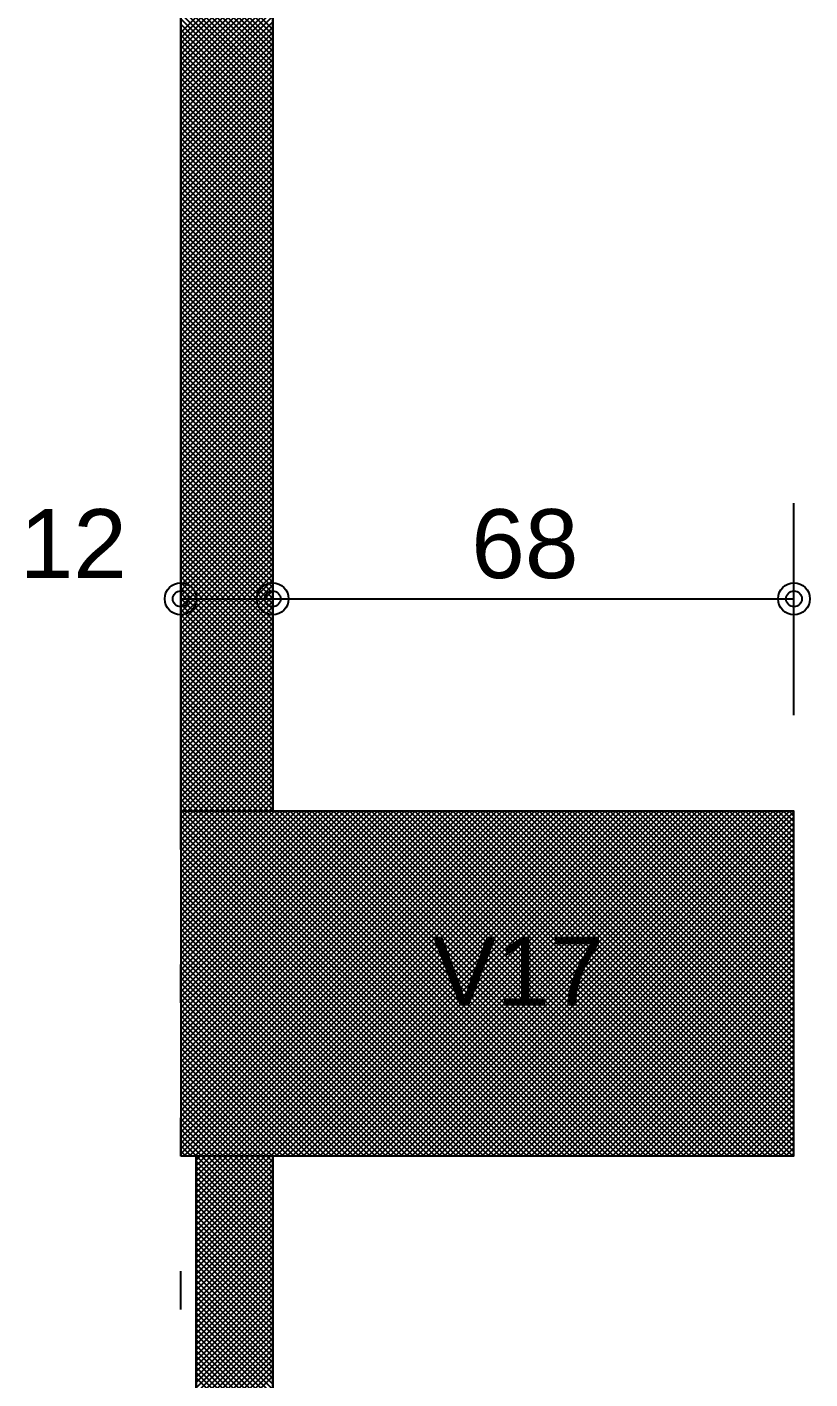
# Model space of a CAD drawing. Extents: x 0 to 119, y 0 to 84.
# Drawn here: x 13.589 to 15.632, y 34.079 to 37.607 of the extents above; entities that cross this region are included whole.
import ezdxf

# ---------------------------------------------------------------- set-up
doc = ezdxf.new("R2010")
doc.units = 0
doc.header["$MEASUREMENT"] = 0
doc.linetypes.add('ESTILO_TQS_0002', pattern=[0.4, 0.1, -0.3])
for name, color, linetype in [('29', 9, 'CONTINUOUS'), ('3', 7, 'CONTINUOUS'), ('32', 250, 'CONTINUOUS'), ('6', 178, 'CONTINUOUS')]:
    doc.layers.add(name, color=color, linetype=linetype)
doc.styles.add('TQS_ARIAL', font='arial.ttf')

msp = doc.modelspace()

# ---------------------------------------------------------------- linework, layer by layer
at = {"layer": '29', "color": 9, "linetype": 'Continuous'}
for p, q in [((13.990148, 37.840779), (14.230148, 37.600779)), ((13.990148, 37.593372), (14.230148, 37.833372)), ((13.990148, 37.826637), (14.230148, 37.586637)), ((13.990148, 37.57923), (14.230148, 37.81923)), ((13.990148, 37.812495), (14.230148, 37.572495)), ((13.990148, 37.565088), (14.230148, 37.805088)), ((13.990148, 37.798353), (14.230148, 37.558353)), ((13.990148, 37.550946), (14.230148, 37.790946)), ((13.990148, 37.784211), (14.230148, 37.544211)), ((13.990148, 37.536804), (14.230148, 37.776804)), ((13.990148, 37.770069), (14.230148, 37.530069)), ((13.990148, 37.522662), (14.230148, 37.762662)), ((13.990148, 37.755926), (14.230148, 37.515926)), ((13.990148, 37.508519), (14.230148, 37.748519)), ((13.990148, 37.741784), (14.230148, 37.501784)), ((13.990148, 37.494377), (14.230148, 37.734377)), ((13.990148, 37.727642), (14.230148, 37.487642)), ((13.990148, 37.480235), (14.230148, 37.720235)), ((13.990148, 37.7135), (14.230148, 37.4735)), ((13.990148, 37.466093), (14.230148, 37.706093)), ((13.990148, 37.699358), (14.230148, 37.459358)), ((13.990148, 37.451951), (14.230148, 37.691951)), ((13.990148, 37.685216), (14.230148, 37.445216)), ((13.990148, 37.437809), (14.230148, 37.677809)), ((13.990148, 37.671074), (14.230148, 37.431074)), ((13.990148, 37.423667), (14.230148, 37.663667)), ((13.990148, 37.656931), (14.230148, 37.416931)), ((13.990148, 37.409524), (14.230148, 37.649524)), ((13.990148, 37.642789), (14.230148, 37.402789)), ((13.990148, 37.395382), (14.230148, 37.635382)), ((13.990148, 37.628647), (14.230148, 37.388647)), ((13.990148, 37.38124), (14.230148, 37.62124)), ((13.990148, 37.614505), (14.230148, 37.374505)), ((13.990148, 37.367098), (14.230148, 37.607098)), ((13.990148, 37.600363), (14.230148, 37.360363)), ((13.990148, 37.352956), (14.230148, 37.592956)), ((13.990148, 37.586221), (14.230148, 37.346221)), ((13.990148, 37.338814), (14.230148, 37.578814)), ((13.990148, 37.572079), (14.230148, 37.332079)), ((13.990148, 37.324672), (14.230148, 37.564672)), ((13.990148, 37.557937), (14.230148, 37.317937)), ((13.990148, 37.310529), (14.230148, 37.550529)), ((13.990148, 37.543794), (14.230148, 37.303794)), ((13.990148, 37.296387), (14.230148, 37.536387)), ((13.990148, 37.529652), (14.230148, 37.289652)), ((13.990148, 37.282245), (14.230148, 37.522245)), ((13.990148, 37.51551), (14.230148, 37.27551)), ((13.990148, 37.268103), (14.230148, 37.508103)), ((13.990148, 37.501368), (14.230148, 37.261368)), ((13.990148, 37.253961), (14.230148, 37.493961)), ((13.990148, 37.487226), (14.230148, 37.247226)), ((13.990148, 37.239819), (14.230148, 37.479819)), ((13.990148, 37.473084), (14.230148, 37.233084)), ((13.990148, 37.225677), (14.230148, 37.465677)), ((13.990148, 37.458942), (14.230148, 37.218942)), ((13.990148, 37.211535), (14.230148, 37.451535)), ((13.990148, 37.444799), (14.230148, 37.204799)), ((13.990148, 37.197392), (14.230148, 37.437392)), ((13.990148, 37.430657), (14.230148, 37.190657)), ((13.990148, 37.18325), (14.230148, 37.42325)), ((13.990148, 37.416515), (14.230148, 37.176515)), ((13.990148, 37.169108), (14.230148, 37.409108)), ((13.990148, 37.402373), (14.230148, 37.162373)), ((13.990148, 37.154966), (14.230148, 37.394966)), ((13.990148, 37.388231), (14.230148, 37.148231)), ((13.990148, 37.140824), (14.230148, 37.380824)), ((13.990148, 37.374089), (14.230148, 37.134089)), ((13.990148, 37.126682), (14.230148, 37.366682)), ((13.990148, 37.359947), (14.230148, 37.119947)), ((13.990148, 37.11254), (14.230148, 37.35254)), ((13.990148, 37.345804), (14.230148, 37.105804)), ((13.990148, 37.098397), (14.230148, 37.338397)), ((13.990148, 37.331662), (14.230148, 37.091662)), ((13.990148, 37.084255), (14.230148, 37.324255)), ((13.990148, 37.31752), (14.230148, 37.07752)), ((13.990148, 37.070113), (14.230148, 37.310113)), ((13.990148, 37.303378), (14.230148, 37.063378)), ((13.990148, 37.055971), (14.230148, 37.295971)), ((13.990148, 37.289236), (14.230148, 37.049236)), ((13.990148, 37.041829), (14.230148, 37.281829)), ((13.990148, 37.275094), (14.230148, 37.035094)), ((13.990148, 37.027687), (14.230148, 37.267687)), ((13.990148, 37.260952), (14.230148, 37.020952)), ((13.990148, 37.013545), (14.230148, 37.253545)), ((13.990148, 37.24681), (14.230148, 37.00681)), ((13.990148, 36.999402), (14.230148, 37.239402)), ((13.990148, 37.232667), (14.230148, 36.992667)), ((13.990148, 36.98526), (14.230148, 37.22526)), ((13.990148, 37.218525), (14.230148, 36.978525)), ((13.990148, 36.971118), (14.230148, 37.211118)), ((13.990148, 37.204383), (14.230148, 36.964383)), ((13.990148, 36.956976), (14.230148, 37.196976)), ((13.990148, 37.190241), (14.230148, 36.950241)), ((13.990148, 36.942834), (14.230148, 37.182834)), ((13.990148, 37.176099), (14.230148, 36.936099)), ((13.990148, 36.928692), (14.230148, 37.168692)), ((13.990148, 37.161957), (14.230148, 36.921957)), ((13.990148, 36.91455), (14.230148, 37.15455)), ((13.990148, 37.147815), (14.230148, 36.907815)), ((13.990148, 36.900408), (14.230148, 37.140408)), ((13.990148, 37.133672), (14.230148, 36.893672)), ((13.990148, 36.886265), (14.230148, 37.126265)), ((13.990148, 37.11953), (14.230148, 36.87953)), ((13.990148, 36.872123), (14.230148, 37.112123)), ((13.990148, 37.105388), (14.230148, 36.865388)), ((13.990148, 36.857981), (14.230148, 37.097981)), ((13.990148, 37.091246), (14.230148, 36.851246)), ((13.990148, 36.843839), (14.230148, 37.083839)), ((13.990148, 37.077104), (14.230148, 36.837104)), ((13.990148, 36.829697), (14.230148, 37.069697)), ((13.990148, 37.062962), (14.230148, 36.822962)), ((13.990148, 36.815555), (14.230148, 37.055555)), ((13.990148, 37.04882), (14.230148, 36.80882)), ((13.990148, 36.801413), (14.230148, 37.041413)), ((13.990148, 37.034677), (14.230148, 36.794677)), ((13.990148, 36.78727), (14.230148, 37.02727)), ((13.990148, 37.020535), (14.230148, 36.780535)), ((13.990148, 36.773128), (14.230148, 37.013128)), ((13.990148, 37.006393), (14.230148, 36.766393)), ((13.990148, 36.758986), (14.230148, 36.998986)), ((13.990148, 36.992251), (14.230148, 36.752251)), ((13.990148, 36.744844), (14.230148, 36.984844)), ((13.990148, 36.978109), (14.230148, 36.738109)), ((13.990148, 36.730702), (14.230148, 36.970702)), ((13.990148, 36.963967), (14.230148, 36.723967)), ((13.990148, 36.71656), (14.230148, 36.95656)), ((13.990148, 36.949825), (14.230148, 36.709825)), ((13.990148, 36.702418), (14.230148, 36.942418)), ((13.990148, 36.935683), (14.230148, 36.695683)), ((13.990148, 36.688276), (14.230148, 36.928276)), ((13.990148, 36.92154), (14.230148, 36.68154)), ((13.990148, 36.674133), (14.230148, 36.914133)), ((13.990148, 36.907398), (14.230148, 36.667398)), ((13.990148, 36.659991), (14.230148, 36.899991)), ((13.990148, 36.893256), (14.230148, 36.653256)), ((13.990148, 36.645849), (14.230148, 36.885849)), ((13.990148, 36.879114), (14.230148, 36.639114)), ((13.990148, 36.631707), (14.230148, 36.871707)), ((13.990148, 36.864972), (14.230148, 36.624972)), ((13.990148, 36.617565), (14.230148, 36.857565)), ((13.990148, 36.85083), (14.230148, 36.61083)), ((13.990148, 36.603423), (14.230148, 36.843423)), ((13.990148, 36.836688), (14.230148, 36.596688)), ((13.990148, 36.589281), (14.230148, 36.829281)), ((13.990148, 36.822545), (14.230148, 36.582545)), ((13.990148, 36.575138), (14.230148, 36.815138)), ((13.990148, 36.808403), (14.230148, 36.568403)), ((13.990148, 36.560996), (14.230148, 36.800996)), ((13.990148, 36.794261), (14.230148, 36.554261)), ((13.990148, 36.546854), (14.230148, 36.786854)), ((13.990148, 36.780119), (14.230148, 36.540119)), ((13.990148, 36.532712), (14.230148, 36.772712)), ((13.990148, 36.765977), (14.230148, 36.525977)), ((13.990148, 36.51857), (14.230148, 36.75857)), ((13.990148, 36.751835), (14.230148, 36.511835)), ((13.990148, 36.504428), (14.230148, 36.744428)), ((13.990148, 36.737693), (14.230148, 36.497693)), ((13.990148, 36.490286), (14.230148, 36.730286)), ((13.990148, 36.723551), (14.230148, 36.483551)), ((13.990148, 36.476143), (14.230148, 36.716143)), ((13.990148, 36.709408), (14.230148, 36.469408)), ((13.990148, 36.462001), (14.230148, 36.702001)), ((13.990148, 36.695266), (14.230148, 36.455266)), ((13.990148, 36.447859), (14.230148, 36.687859)), ((13.990148, 36.681124), (14.230148, 36.441124)), ((13.990148, 36.433717), (14.230148, 36.673717)), ((13.990148, 36.666982), (14.230148, 36.426982)), ((13.990148, 36.419575), (14.230148, 36.659575)), ((13.990148, 36.65284), (14.230148, 36.41284)), ((13.990148, 36.405433), (14.230148, 36.645433)), ((13.990148, 36.638698), (14.230148, 36.398698)), ((13.990148, 36.391291), (14.230148, 36.631291)), ((13.990148, 36.624556), (14.230148, 36.384556)), ((13.990148, 36.377149), (14.230148, 36.617149)), ((13.990148, 36.610413), (14.230148, 36.370413)), ((13.990148, 36.363006), (14.230148, 36.603006)), ((13.990148, 36.596271), (14.230148, 36.356271)), ((13.990148, 36.348864), (14.230148, 36.588864)), ((13.990148, 36.582129), (14.230148, 36.342129)), ((13.990148, 36.334722), (14.230148, 36.574722)), ((13.990148, 36.567987), (14.230148, 36.327987)), ((13.990148, 36.32058), (14.230148, 36.56058)), ((13.990148, 36.553845), (14.230148, 36.313845)), ((13.990148, 36.306438), (14.230148, 36.546438)), ((13.990148, 36.539703), (14.230148, 36.299703)), ((13.990148, 36.292296), (14.230148, 36.532296)), ((13.990148, 36.525561), (14.230148, 36.285561)), ((13.990148, 36.278154), (14.230148, 36.518154)), ((13.990148, 36.511418), (14.230148, 36.271418)), ((13.990148, 36.264011), (14.230148, 36.504011)), ((13.990148, 36.497276), (14.230148, 36.257276)), ((13.990148, 36.249869), (14.230148, 36.489869)), ((13.990148, 36.483134), (14.230148, 36.243134)), ((13.990148, 36.235727), (14.230148, 36.475727)), ((13.990148, 36.468992), (14.230148, 36.228992)), ((13.990148, 36.221585), (14.230148, 36.461585)), ((13.990148, 36.45485), (14.230148, 36.21485)), ((13.990148, 36.207443), (14.230148, 36.447443)), ((13.990148, 36.440708), (14.230148, 36.200708)), ((13.990148, 36.193301), (14.230148, 36.433301)), ((13.990148, 36.426566), (14.230148, 36.186566)), ((13.990148, 36.179159), (14.230148, 36.419159)), ((13.990148, 36.412424), (14.230148, 36.172424)), ((13.990148, 36.165016), (14.230148, 36.405016)), ((13.990148, 36.398281), (14.230148, 36.158281)), ((13.990148, 36.150874), (14.230148, 36.390874)), ((13.990148, 36.384139), (14.230148, 36.144139)), ((13.990148, 36.136732), (14.230148, 36.376732)), ((13.990148, 36.369997), (14.230148, 36.129997)), ((13.990148, 36.12259), (14.230148, 36.36259)), ((13.990148, 36.355855), (14.230148, 36.115855)), ((13.990148, 36.108448), (14.230148, 36.348448)), ((13.990148, 36.341713), (14.230148, 36.101713)), ((13.990148, 36.094306), (14.230148, 36.334306)), ((13.990148, 36.327571), (14.230148, 36.087571)), ((13.990148, 36.080164), (14.230148, 36.320164)), ((13.990148, 36.313429), (14.230148, 36.073429)), ((13.990148, 36.066022), (14.230148, 36.306022)), ((13.990148, 36.299286), (14.230148, 36.059286)), ((13.990148, 36.051879), (14.230148, 36.291879)), ((13.990148, 36.285144), (14.230148, 36.045144)), ((13.990148, 36.037737), (14.230148, 36.277737)), ((13.990148, 36.271002), (14.230148, 36.031002)), ((13.990148, 36.023595), (14.230148, 36.263595)), ((13.990148, 36.25686), (14.230148, 36.01686)), ((13.990148, 36.009453), (14.230148, 36.249453)), ((13.990148, 36.242718), (14.230148, 36.002718)), ((13.990148, 35.995311), (14.230148, 36.235311)), ((13.990148, 36.228576), (14.230148, 35.988576)), ((13.990148, 35.981169), (14.230148, 36.221169)), ((13.990148, 36.214434), (14.230148, 35.974434)), ((13.990148, 35.967027), (14.230148, 36.207027)), ((13.990148, 36.200291), (14.230148, 35.960291)), ((13.990148, 35.952884), (14.230148, 36.192884)), ((13.990148, 36.186149), (14.230148, 35.946149)), ((13.990148, 35.938742), (14.230148, 36.178742)), ((13.990148, 36.172007), (14.230148, 35.932007)), ((13.990148, 35.9246), (14.230148, 36.1646)), ((13.990148, 36.157865), (14.230148, 35.917865)), ((13.990148, 35.910458), (14.230148, 36.150458)), ((13.990148, 36.143723), (14.230148, 35.903723)), ((13.990148, 35.896316), (14.230148, 36.136316)), ((13.990148, 36.129581), (14.230148, 35.889581)), ((13.990148, 35.882174), (14.230148, 36.122174)), ((13.990148, 36.115439), (14.230148, 35.875439)), ((13.990148, 35.868032), (14.230148, 36.108032)), ((13.990148, 36.101297), (14.230148, 35.861297)), ((13.990148, 35.85389), (14.230148, 36.09389)), ((13.990148, 36.087154), (14.230148, 35.847154)), ((13.990148, 35.839747), (14.230148, 36.079747)), ((13.990148, 36.073012), (14.230148, 35.833012)), ((13.990148, 35.825605), (14.230148, 36.065605)), ((13.990148, 36.05887), (14.230148, 35.81887)), ((13.990148, 35.811463), (14.230148, 36.051463)), ((13.990148, 36.044728), (14.230148, 35.804728)), ((13.990148, 35.797321), (14.230148, 36.037321)), ((13.990148, 36.030586), (14.230148, 35.790586)), ((13.990148, 35.783179), (14.230148, 36.023179)), ((13.990148, 36.016444), (14.230148, 35.776444)), ((13.990148, 35.769037), (14.230148, 36.009037)), ((13.990148, 36.002302), (14.230148, 35.762302)), ((13.990148, 35.754895), (14.230148, 35.994895)), ((13.990148, 35.988159), (14.230148, 35.748159)), ((13.990148, 35.740752), (14.230148, 35.980752)), ((13.990148, 35.974017), (14.230148, 35.734017)), ((13.990148, 35.72661), (14.230148, 35.96661)), ((13.990148, 35.959875), (14.230148, 35.719875)), ((13.990148, 35.712468), (14.230148, 35.952468)), ((13.990148, 35.945733), (14.230148, 35.705733)), ((13.990148, 35.698326), (14.230148, 35.938326)), ((13.990148, 35.931591), (14.230148, 35.691591)), ((13.990148, 35.684184), (14.230148, 35.924184)), ((13.990148, 35.917449), (14.230148, 35.677449)), ((13.990148, 35.670042), (14.230148, 35.910042)), ((13.990148, 35.903307), (14.230148, 35.663307)), ((13.990148, 35.6559), (14.230148, 35.8959)), ((13.990148, 35.889165), (14.230148, 35.649165)), ((13.990148, 35.641757), (14.230148, 35.881757)), ((13.990148, 35.875022), (14.230148, 35.635022)), ((13.990148, 35.627615), (14.230148, 35.867615)), ((13.990148, 35.86088), (14.230148, 35.62088)), ((13.990148, 35.613473), (14.230148, 35.853473)), ((13.990148, 35.846738), (14.230148, 35.606738)), ((13.990148, 35.599331), (14.230148, 35.839331)), ((13.990148, 35.832596), (14.230148, 35.592596)), ((13.990148, 35.585189), (14.230148, 35.825189)), ((13.990148, 35.818454), (14.230148, 35.578454)), ((13.990148, 35.571047), (14.230148, 35.811047)), ((13.990148, 35.804312), (14.230148, 35.564312)), ((13.990148, 35.79017), (14.219477, 35.56084)), ((13.994083, 35.56084), (14.230148, 35.796905)), ((14.008225, 35.56084), (14.230148, 35.782763)), ((13.990148, 35.776027), (14.205335, 35.56084)), ((13.990148, 35.761885), (14.191193, 35.56084)), ((13.990148, 35.747743), (14.177051, 35.56084)), ((14.022367, 35.56084), (14.230148, 35.76862)), ((14.03651, 35.56084), (14.230148, 35.754478)), ((13.990148, 35.733601), (14.162909, 35.56084)), ((13.990148, 35.719459), (14.148767, 35.56084)), ((14.050652, 35.56084), (14.230148, 35.740336)), ((14.064794, 35.56084), (14.230148, 35.726194)), ((14.078936, 35.56084), (14.230148, 35.712052)), ((13.990148, 35.705317), (14.134625, 35.56084)), ((13.990148, 35.691175), (14.120482, 35.56084)), ((13.990148, 35.677032), (14.10634, 35.56084)), ((14.093078, 35.56084), (14.230148, 35.69791)), ((14.10722, 35.56084), (14.230148, 35.683768)), ((13.990148, 35.66289), (14.092198, 35.56084)), ((13.990148, 35.648748), (14.078056, 35.56084)), ((14.121362, 35.56084), (14.230148, 35.669625)), ((14.135505, 35.56084), (14.230148, 35.655483)), ((14.149647, 35.56084), (14.230148, 35.641341)), ((13.990148, 35.634606), (14.063914, 35.56084)), ((13.990148, 35.620464), (14.049772, 35.56084)), ((13.990148, 35.606322), (14.03563, 35.56084)), ((14.163789, 35.56084), (14.230148, 35.627199)), ((14.177931, 35.56084), (14.230148, 35.613057)), ((13.990148, 35.59218), (14.021487, 35.56084)), ((13.990148, 35.578038), (14.007345, 35.56084)), ((14.192073, 35.56084), (14.230148, 35.598915)), ((14.206215, 35.56084), (14.230148, 35.584773)), ((14.220357, 35.56084), (14.230148, 35.57063)), ((13.990148, 35.563895), (13.993203, 35.56084)), ((13.990148, 34.66595), (14.885038, 35.56084)), ((13.990148, 34.680092), (14.870896, 35.56084)), ((13.990148, 34.694234), (14.856753, 35.56084)), ((13.990148, 34.708377), (14.842611, 35.56084)), ((13.990148, 34.722519), (14.828469, 35.56084)), ((13.990148, 34.736661), (14.814327, 35.56084)), ((13.990148, 34.750803), (14.800185, 35.56084)), ((13.990148, 34.764945), (14.786043, 35.56084)), ((13.990148, 34.779087), (14.771901, 35.56084)), ((13.990148, 34.793229), (14.757758, 35.56084)), ((13.990148, 34.807371), (14.743616, 35.56084)), ((13.990148, 34.821514), (14.729474, 35.56084)), ((13.990148, 34.835656), (14.715332, 35.56084)), ((13.990148, 34.849798), (14.70119, 35.56084)), ((13.990148, 34.86394), (14.687048, 35.56084)), ((13.990148, 34.878082), (14.672906, 35.56084)), ((13.990148, 34.892224), (14.658764, 35.56084)), ((13.990148, 34.906366), (14.644621, 35.56084)), ((13.990148, 34.920509), (14.630479, 35.56084)), ((13.990148, 34.934651), (14.616337, 35.56084)), ((13.990148, 34.948793), (14.602195, 35.56084)), ((13.990148, 34.962935), (14.588053, 35.56084)), ((13.990148, 34.977077), (14.573911, 35.56084)), ((13.990148, 34.991219), (14.559769, 35.56084)), ((13.990148, 35.005361), (14.545626, 35.56084)), ((13.990148, 35.019504), (14.531484, 35.56084)), ((13.990148, 35.033646), (14.517342, 35.56084)), ((13.990148, 35.047788), (14.5032, 35.56084)), ((13.990148, 35.06193), (14.489058, 35.56084)), ((13.990148, 35.076072), (14.474916, 35.56084)), ((13.990148, 35.090214), (14.460774, 35.56084)), ((13.990148, 35.104356), (14.446632, 35.56084)), ((13.990148, 35.118498), (14.432489, 35.56084)), ((13.990148, 35.132641), (14.418347, 35.56084)), ((13.990148, 35.146783), (14.404205, 35.56084)), ((13.990148, 35.160925), (14.390063, 35.56084)), ((13.990148, 35.175067), (14.375921, 35.56084)), ((13.990148, 35.189209), (14.361779, 35.56084)), ((13.990148, 35.203351), (14.347637, 35.56084)), ((13.990148, 35.217493), (14.333494, 35.56084)), ((13.990148, 35.231636), (14.319352, 35.56084)), ((13.990148, 35.245778), (14.30521, 35.56084)), ((13.990148, 35.25992), (14.291068, 35.56084)), ((13.990148, 35.274062), (14.276926, 35.56084)), ((13.990148, 35.288204), (14.262784, 35.56084)), ((13.990148, 35.302346), (14.248642, 35.56084)), ((13.990148, 35.316488), (14.234499, 35.56084)), ((13.990148, 35.33063), (14.220357, 35.56084)), ((13.990148, 35.344773), (14.206215, 35.56084)), ((13.990148, 35.358915), (14.192073, 35.56084)), ((13.990148, 35.373057), (14.177931, 35.56084)), ((13.990148, 35.387199), (14.163789, 35.56084)), ((13.990148, 35.401341), (14.149647, 35.56084)), ((13.990148, 35.415483), (14.135505, 35.56084)), ((13.990148, 35.429625), (14.121362, 35.56084)), ((13.990148, 35.443768), (14.10722, 35.56084)), ((13.990148, 35.45791), (14.093078, 35.56084)), ((13.990148, 35.472052), (14.078936, 35.56084)), ((13.990148, 35.486194), (14.064794, 35.56084)), ((13.990148, 35.500336), (14.050652, 35.56084)), ((13.990148, 35.514478), (14.03651, 35.56084)), ((13.990148, 35.52862), (14.022367, 35.56084)), ((13.990148, 35.542763), (14.008225, 35.56084)), ((13.990148, 35.556905), (13.994083, 35.56084)), ((13.990148, 35.549753), (14.879061, 34.66084)), ((13.990148, 35.535611), (14.864919, 34.66084)), ((13.993203, 35.56084), (14.893203, 34.66084)), ((13.99918, 34.66084), (14.89918, 35.56084)), ((14.007345, 35.56084), (14.907345, 34.66084)), ((14.013322, 34.66084), (14.913322, 35.56084)), ((14.021487, 35.56084), (14.921487, 34.66084)), ((14.027464, 34.66084), (14.927464, 35.56084)), ((14.03563, 35.56084), (14.93563, 34.66084)), ((14.041606, 34.66084), (14.941606, 35.56084)), ((14.049772, 35.56084), (14.949772, 34.66084)), ((14.055748, 34.66084), (14.955748, 35.56084)), ((14.063914, 35.56084), (14.963914, 34.66084)), ((14.069891, 34.66084), (14.969891, 35.56084)), ((14.078056, 35.56084), (14.978056, 34.66084)), ((14.084033, 34.66084), (14.984033, 35.56084)), ((14.092198, 35.56084), (14.992198, 34.66084)), ((14.098175, 34.66084), (14.998175, 35.56084)), ((14.10634, 35.56084), (15.00634, 34.66084)), ((14.112317, 34.66084), (15.012317, 35.56084)), ((14.120482, 35.56084), (15.020482, 34.66084)), ((14.126459, 34.66084), (15.026459, 35.56084)), ((14.134625, 35.56084), (15.034625, 34.66084)), ((14.140601, 34.66084), (15.040601, 35.56084)), ((14.148767, 35.56084), (15.048767, 34.66084)), ((14.154743, 34.66084), (15.054743, 35.56084)), ((14.162909, 35.56084), (15.062909, 34.66084)), ((14.168885, 34.66084), (15.068885, 35.56084)), ((14.177051, 35.56084), (15.077051, 34.66084)), ((14.183028, 34.66084), (15.083028, 35.56084)), ((14.191193, 35.56084), (15.091193, 34.66084)), ((14.19717, 34.66084), (15.09717, 35.56084)), ((14.205335, 35.56084), (15.105335, 34.66084)), ((14.211312, 34.66084), (15.111312, 35.56084)), ((14.219477, 35.56084), (15.119477, 34.66084)), ((14.225454, 34.66084), (15.125454, 35.56084)), ((14.23362, 35.56084), (15.13362, 34.66084)), ((14.239596, 34.66084), (15.139596, 35.56084)), ((14.247762, 35.56084), (15.147762, 34.66084)), ((14.253738, 34.66084), (15.153738, 35.56084)), ((14.261904, 35.56084), (15.161904, 34.66084)), ((14.26788, 34.66084), (15.16788, 35.56084)), ((14.276046, 35.56084), (15.176046, 34.66084)), ((14.282023, 34.66084), (15.182023, 35.56084)), ((14.290188, 35.56084), (15.190188, 34.66084)), ((14.296165, 34.66084), (15.196165, 35.56084)), ((14.30433, 35.56084), (15.20433, 34.66084)), ((14.310307, 34.66084), (15.210307, 35.56084)), ((14.318472, 35.56084), (15.218472, 34.66084)), ((14.324449, 34.66084), (15.224449, 35.56084)), ((14.332614, 35.56084), (15.232614, 34.66084)), ((14.338591, 34.66084), (15.238591, 35.56084)), ((14.346757, 35.56084), (15.246757, 34.66084)), ((14.352733, 34.66084), (15.252733, 35.56084)), ((14.360899, 35.56084), (15.260899, 34.66084)), ((14.366875, 34.66084), (15.266875, 35.56084)), ((14.375041, 35.56084), (15.275041, 34.66084)), ((14.381018, 34.66084), (15.281018, 35.56084)), ((14.389183, 35.56084), (15.289183, 34.66084)), ((14.39516, 34.66084), (15.29516, 35.56084)), ((14.403325, 35.56084), (15.303325, 34.66084)), ((14.409302, 34.66084), (15.309302, 35.56084)), ((14.417467, 35.56084), (15.317467, 34.66084)), ((14.423444, 34.66084), (15.323444, 35.56084)), ((14.431609, 35.56084), (15.331609, 34.66084)), ((14.437586, 34.66084), (15.337586, 35.56084)), ((14.445752, 35.56084), (15.345752, 34.66084)), ((14.451728, 34.66084), (15.351728, 35.56084)), ((14.459894, 35.56084), (15.359894, 34.66084)), ((14.46587, 34.66084), (15.36587, 35.56084)), ((14.474036, 35.56084), (15.374036, 34.66084)), ((14.480012, 34.66084), (15.380012, 35.56084)), ((14.488178, 35.56084), (15.388178, 34.66084)), ((14.494155, 34.66084), (15.394155, 35.56084)), ((14.50232, 35.56084), (15.40232, 34.66084)), ((14.508297, 34.66084), (15.408297, 35.56084)), ((14.516462, 35.56084), (15.416462, 34.66084)), ((14.522439, 34.66084), (15.422439, 35.56084)), ((14.530604, 35.56084), (15.430604, 34.66084)), ((14.536581, 34.66084), (15.436581, 35.56084)), ((14.544747, 35.56084), (15.444747, 34.66084)), ((14.550723, 34.66084), (15.450723, 35.56084)), ((14.558889, 35.56084), (15.458889, 34.66084)), ((14.564865, 34.66084), (15.464865, 35.56084)), ((14.573031, 35.56084), (15.473031, 34.66084)), ((14.579007, 34.66084), (15.479007, 35.56084)), ((14.587173, 35.56084), (15.487173, 34.66084)), ((14.59315, 34.66084), (15.49315, 35.56084)), ((14.601315, 35.56084), (15.501315, 34.66084)), ((14.607292, 34.66084), (15.507292, 35.56084)), ((14.615457, 35.56084), (15.515457, 34.66084)), ((14.621434, 34.66084), (15.521434, 35.56084)), ((14.629599, 35.56084), (15.529599, 34.66084)), ((14.635576, 34.66084), (15.535576, 35.56084)), ((14.643741, 35.56084), (15.543741, 34.66084)), ((14.649718, 34.66084), (15.549718, 35.56084)), ((14.657884, 35.56084), (15.557884, 34.66084)), ((14.66386, 34.66084), (15.56386, 35.56084)), ((14.672026, 35.56084), (15.572026, 34.66084)), ((14.678002, 34.66084), (15.578002, 35.56084)), ((14.686168, 35.56084), (15.586168, 34.66084)), ((14.692144, 34.66084), (15.590148, 35.558843)), ((14.70031, 35.56084), (15.590148, 34.671002)), ((14.706287, 34.66084), (15.590148, 35.544701)), ((14.714452, 35.56084), (15.590148, 34.685144)), ((14.728594, 35.56084), (15.590148, 34.699286)), ((14.742736, 35.56084), (15.590148, 34.713429)), ((14.756879, 35.56084), (15.590148, 34.727571)), ((14.771021, 35.56084), (15.590148, 34.741713)), ((14.785163, 35.56084), (15.590148, 34.755855)), ((14.799305, 35.56084), (15.590148, 34.769997)), ((14.813447, 35.56084), (15.590148, 34.784139)), ((14.827589, 35.56084), (15.590148, 34.798281)), ((14.841731, 35.56084), (15.590148, 34.812424)), ((14.855873, 35.56084), (15.590148, 34.826566)), ((14.870016, 35.56084), (15.590148, 34.840708)), ((14.884158, 35.56084), (15.590148, 34.85485)), ((14.8983, 35.56084), (15.590148, 34.868992)), ((14.912442, 35.56084), (15.590148, 34.883134)), ((14.926584, 35.56084), (15.590148, 34.897276)), ((14.940726, 35.56084), (15.590148, 34.911418)), ((14.954868, 35.56084), (15.590148, 34.925561)), ((14.969011, 35.56084), (15.590148, 34.939703)), ((14.983153, 35.56084), (15.590148, 34.953845)), ((14.997295, 35.56084), (15.590148, 34.967987)), ((15.011437, 35.56084), (15.590148, 34.982129)), ((15.025579, 35.56084), (15.590148, 34.996271)), ((15.039721, 35.56084), (15.590148, 35.010413)), ((15.053863, 35.56084), (15.590148, 35.024556)), ((15.068006, 35.56084), (15.590148, 35.038698)), ((15.082148, 35.56084), (15.590148, 35.05284)), ((15.09629, 35.56084), (15.590148, 35.066982)), ((15.110432, 35.56084), (15.590148, 35.081124)), ((15.124574, 35.56084), (15.590148, 35.095266)), ((15.138716, 35.56084), (15.590148, 35.109408)), ((15.152858, 35.56084), (15.590148, 35.123551)), ((15.167, 35.56084), (15.590148, 35.137693)), ((15.181143, 35.56084), (15.590148, 35.151835)), ((15.195285, 35.56084), (15.590148, 35.165977)), ((15.209427, 35.56084), (15.590148, 35.180119)), ((15.223569, 35.56084), (15.590148, 35.194261)), ((15.237711, 35.56084), (15.590148, 35.208403)), ((15.251853, 35.56084), (15.590148, 35.222545)), ((15.265995, 35.56084), (15.590148, 35.236688)), ((15.280138, 35.56084), (15.590148, 35.25083)), ((15.29428, 35.56084), (15.590148, 35.264972)), ((15.308422, 35.56084), (15.590148, 35.279114)), ((15.322564, 35.56084), (15.590148, 35.293256)), ((15.336706, 35.56084), (15.590148, 35.307398)), ((15.350848, 35.56084), (15.590148, 35.32154)), ((15.36499, 35.56084), (15.590148, 35.335683)), ((15.379133, 35.56084), (15.590148, 35.349825)), ((15.393275, 35.56084), (15.590148, 35.363967)), ((15.407417, 35.56084), (15.590148, 35.378109)), ((15.421559, 35.56084), (15.590148, 35.392251)), ((15.435701, 35.56084), (15.590148, 35.406393)), ((15.449843, 35.56084), (15.590148, 35.420535)), ((15.463985, 35.56084), (15.590148, 35.434677)), ((15.478127, 35.56084), (15.590148, 35.44882)), ((15.49227, 35.56084), (15.590148, 35.462962)), ((15.506412, 35.56084), (15.590148, 35.477104)), ((15.520554, 35.56084), (15.590148, 35.491246)), ((15.534696, 35.56084), (15.590148, 35.505388)), ((15.548838, 35.56084), (15.590148, 35.51953)), ((15.56298, 35.56084), (15.590148, 35.533672)), ((15.577122, 35.56084), (15.590148, 35.547815)), ((13.990148, 35.521469), (14.850777, 34.66084)), ((13.990148, 35.507327), (14.836635, 34.66084)), ((14.720429, 34.66084), (15.590148, 35.530559)), ((14.734571, 34.66084), (15.590148, 35.516417)), ((14.748713, 34.66084), (15.590148, 35.502275)), ((13.990148, 35.493185), (14.822493, 34.66084)), ((13.990148, 35.479043), (14.80835, 34.66084)), ((13.990148, 35.4649), (14.794208, 34.66084)), ((14.762855, 34.66084), (15.590148, 35.488133)), ((14.776997, 34.66084), (15.590148, 35.473991)), ((13.990148, 35.450758), (14.780066, 34.66084)), ((13.990148, 35.436616), (14.765924, 34.66084)), ((14.791139, 34.66084), (15.590148, 35.459848)), ((14.805282, 34.66084), (15.590148, 35.445706)), ((14.819424, 34.66084), (15.590148, 35.431564)), ((13.990148, 35.422474), (14.751782, 34.66084)), ((13.990148, 35.408332), (14.73764, 34.66084)), ((13.990148, 35.39419), (14.723498, 34.66084)), ((14.833566, 34.66084), (15.590148, 35.417422)), ((14.847708, 34.66084), (15.590148, 35.40328)), ((13.990148, 35.380048), (14.709355, 34.66084)), ((13.990148, 35.365905), (14.695213, 34.66084)), ((14.86185, 34.66084), (15.590148, 35.389138)), ((14.875992, 34.66084), (15.590148, 35.374996)), ((14.890134, 34.66084), (15.590148, 35.360853)), ((13.990148, 35.351763), (14.681071, 34.66084)), ((13.990148, 35.337621), (14.666929, 34.66084)), ((13.990148, 35.323479), (14.652787, 34.66084)), ((14.904277, 34.66084), (15.590148, 35.346711)), ((14.918419, 34.66084), (15.590148, 35.332569)), ((13.990148, 35.309337), (14.638645, 34.66084)), ((13.990148, 35.295195), (14.624503, 34.66084)), ((14.932561, 34.66084), (15.590148, 35.318427)), ((14.946703, 34.66084), (15.590148, 35.304285)), ((14.960845, 34.66084), (15.590148, 35.290143)), ((13.990148, 35.281053), (14.610361, 34.66084)), ((13.990148, 35.266911), (14.596218, 34.66084)), ((13.990148, 35.252768), (14.582076, 34.66084)), ((14.974987, 34.66084), (15.590148, 35.276001)), ((14.989129, 34.66084), (15.590148, 35.261858)), ((13.990148, 35.238626), (14.567934, 34.66084)), ((13.990148, 35.224484), (14.553792, 34.66084)), ((15.003271, 34.66084), (15.590148, 35.247716)), ((15.017414, 34.66084), (15.590148, 35.233574)), ((15.031556, 34.66084), (15.590148, 35.219432)), ((13.990148, 35.210342), (14.53965, 34.66084)), ((13.990148, 35.1962), (14.525508, 34.66084)), ((13.990148, 35.182058), (14.511366, 34.66084)), ((15.045698, 34.66084), (15.590148, 35.20529)), ((15.05984, 34.66084), (15.590148, 35.191148)), ((13.990148, 35.167916), (14.497223, 34.66084)), ((13.990148, 35.153773), (14.483081, 34.66084)), ((15.073982, 34.66084), (15.590148, 35.177006)), ((15.088124, 34.66084), (15.590148, 35.162864)), ((15.102266, 34.66084), (15.590148, 35.148721)), ((13.990148, 35.139631), (14.468939, 34.66084)), ((13.990148, 35.125489), (14.454797, 34.66084)), ((13.990148, 35.111347), (14.440655, 34.66084)), ((15.116409, 34.66084), (15.590148, 35.134579)), ((15.130551, 34.66084), (15.590148, 35.120437)), ((13.990148, 35.097205), (14.426513, 34.66084)), ((13.990148, 35.083063), (14.412371, 34.66084)), ((15.144693, 34.66084), (15.590148, 35.106295)), ((15.158835, 34.66084), (15.590148, 35.092153)), ((15.172977, 34.66084), (15.590148, 35.078011)), ((13.990148, 35.068921), (14.398228, 34.66084)), ((13.990148, 35.054779), (14.384086, 34.66084)), ((13.990148, 35.040636), (14.369944, 34.66084)), ((15.187119, 34.66084), (15.590148, 35.063869)), ((15.201261, 34.66084), (15.590148, 35.049726)), ((13.990148, 35.026494), (14.355802, 34.66084)), ((13.990148, 35.012352), (14.34166, 34.66084)), ((15.215404, 34.66084), (15.590148, 35.035584)), ((15.229546, 34.66084), (15.590148, 35.021442)), ((15.243688, 34.66084), (15.590148, 35.0073)), ((13.990148, 34.99821), (14.327518, 34.66084)), ((13.990148, 34.984068), (14.313376, 34.66084)), ((13.990148, 34.969926), (14.299234, 34.66084)), ((15.25783, 34.66084), (15.590148, 34.993158)), ((15.271972, 34.66084), (15.590148, 34.979016)), ((13.990148, 34.955784), (14.285091, 34.66084)), ((13.990148, 34.941641), (14.270949, 34.66084)), ((15.286114, 34.66084), (15.590148, 34.964874)), ((15.300256, 34.66084), (15.590148, 34.950732)), ((15.314398, 34.66084), (15.590148, 34.936589)), ((13.990148, 34.927499), (14.256807, 34.66084)), ((13.990148, 34.913357), (14.242665, 34.66084)), ((13.990148, 34.899215), (14.228523, 34.66084)), ((15.328541, 34.66084), (15.590148, 34.922447)), ((15.342683, 34.66084), (15.590148, 34.908305)), ((13.990148, 34.885073), (14.214381, 34.66084)), ((13.990148, 34.870931), (14.200239, 34.66084)), ((15.356825, 34.66084), (15.590148, 34.894163)), ((15.370967, 34.66084), (15.590148, 34.880021)), ((15.385109, 34.66084), (15.590148, 34.865879)), ((13.990148, 34.856789), (14.186096, 34.66084)), ((13.990148, 34.842646), (14.171954, 34.66084)), ((13.990148, 34.828504), (14.157812, 34.66084)), ((15.399251, 34.66084), (15.590148, 34.851737)), ((15.413393, 34.66084), (15.590148, 34.837594)), ((13.990148, 34.814362), (14.14367, 34.66084)), ((13.990148, 34.80022), (14.129528, 34.66084)), ((15.427536, 34.66084), (15.590148, 34.823452)), ((15.441678, 34.66084), (15.590148, 34.80931)), ((15.45582, 34.66084), (15.590148, 34.795168)), ((13.990148, 34.786078), (14.115386, 34.66084)), ((13.990148, 34.771936), (14.101244, 34.66084)), ((15.469962, 34.66084), (15.590148, 34.781026)), ((15.484104, 34.66084), (15.590148, 34.766884)), ((13.990148, 34.757794), (14.087101, 34.66084)), ((13.990148, 34.743652), (14.072959, 34.66084)), ((13.990148, 34.729509), (14.058817, 34.66084)), ((15.498246, 34.66084), (15.590148, 34.752742)), ((15.512388, 34.66084), (15.590148, 34.738599)), ((15.526531, 34.66084), (15.590148, 34.724457)), ((13.990148, 34.715367), (14.044675, 34.66084)), ((13.990148, 34.701225), (14.030533, 34.66084)), ((15.540673, 34.66084), (15.590148, 34.710315)), ((15.554815, 34.66084), (15.590148, 34.696173)), ((13.990148, 34.687083), (14.016391, 34.66084)), ((13.990148, 34.672941), (14.002249, 34.66084)), ((14.030148, 34.465534), (14.225454, 34.66084)), ((14.030148, 34.479676), (14.211312, 34.66084)), ((14.030148, 34.493818), (14.19717, 34.66084)), ((14.030148, 34.50796), (14.183028, 34.66084)), ((14.030148, 34.522102), (14.168885, 34.66084)), ((14.030148, 34.536244), (14.154743, 34.66084)), ((14.030148, 34.550387), (14.140601, 34.66084)), ((14.030148, 34.564529), (14.126459, 34.66084)), ((14.030148, 34.578671), (14.112317, 34.66084)), ((14.030148, 34.592813), (14.098175, 34.66084)), ((14.030148, 34.606955), (14.084033, 34.66084)), ((14.030148, 34.621097), (14.069891, 34.66084)), ((14.030148, 34.635239), (14.055748, 34.66084)), ((14.030148, 34.649382), (14.041606, 34.66084)), ((14.030148, 34.66084), (14.230148, 34.461225)), ((14.044675, 34.66084), (14.230148, 34.475367)), ((14.058817, 34.66084), (14.230148, 34.489509)), ((14.072959, 34.66084), (14.230148, 34.503652)), ((14.087101, 34.66084), (14.230148, 34.517794)), ((14.101244, 34.66084), (14.230148, 34.531936)), ((14.115386, 34.66084), (14.230148, 34.546078)), ((14.129528, 34.66084), (14.230148, 34.56022)), ((14.14367, 34.66084), (14.230148, 34.574362)), ((14.157812, 34.66084), (14.230148, 34.588504)), ((14.171954, 34.66084), (14.230148, 34.602646)), ((14.186096, 34.66084), (14.230148, 34.616789)), ((14.200239, 34.66084), (14.230148, 34.630931)), ((14.214381, 34.66084), (14.230148, 34.645073)), ((14.228523, 34.66084), (14.230148, 34.659215)), ((15.568957, 34.66084), (15.590148, 34.682031)), ((15.583099, 34.66084), (15.590148, 34.667889)), ((14.030148, 34.451392), (14.230148, 34.651392)), ((14.030148, 34.647083), (14.230148, 34.447083)), ((14.030148, 34.43725), (14.230148, 34.63725)), ((14.030148, 34.632941), (14.230148, 34.432941)), ((14.030148, 34.423107), (14.230148, 34.623107)), ((14.030148, 34.618799), (14.230148, 34.418799)), ((14.030148, 34.408965), (14.230148, 34.608965)), ((14.030148, 34.604657), (14.230148, 34.404657)), ((14.030148, 34.394823), (14.230148, 34.594823)), ((14.030148, 34.590514), (14.230148, 34.390514)), ((14.030148, 34.380681), (14.230148, 34.580681)), ((14.030148, 34.576372), (14.230148, 34.376372)), ((14.030148, 34.366539), (14.230148, 34.566539)), ((14.030148, 34.56223), (14.230148, 34.36223)), ((14.030148, 34.352397), (14.230148, 34.552397)), ((14.030148, 34.548088), (14.230148, 34.348088)), ((14.030148, 34.338255), (14.230148, 34.538255)), ((14.030148, 34.533946), (14.230148, 34.333946)), ((14.030148, 34.324112), (14.230148, 34.524112)), ((14.030148, 34.519804), (14.230148, 34.319804)), ((14.030148, 34.30997), (14.230148, 34.50997)), ((14.030148, 34.505662), (14.230148, 34.305662)), ((14.030148, 34.295828), (14.230148, 34.495828)), ((14.030148, 34.491519), (14.230148, 34.291519)), ((14.030148, 34.281686), (14.230148, 34.481686)), ((14.030148, 34.477377), (14.230148, 34.277377)), ((14.030148, 34.267544), (14.230148, 34.467544)), ((14.030148, 34.463235), (14.230148, 34.263235)), ((14.030148, 34.253402), (14.230148, 34.453402)), ((14.030148, 34.449093), (14.230148, 34.249093)), ((14.030148, 34.23926), (14.230148, 34.43926)), ((14.030148, 34.434951), (14.230148, 34.234951)), ((14.030148, 34.225118), (14.230148, 34.425118)), ((14.030148, 34.420809), (14.230148, 34.220809)), ((14.030148, 34.210975), (14.230148, 34.410975)), ((14.030148, 34.406667), (14.230148, 34.206667)), ((14.030148, 34.196833), (14.230148, 34.396833)), ((14.030148, 34.392525), (14.230148, 34.192525)), ((14.030148, 34.182691), (14.230148, 34.382691)), ((14.030148, 34.378382), (14.230148, 34.178382)), ((14.030148, 34.168549), (14.230148, 34.368549)), ((14.030148, 34.36424), (14.230148, 34.16424)), ((14.030148, 34.154407), (14.230148, 34.354407)), ((14.030148, 34.350098), (14.230148, 34.150098)), ((14.030148, 34.140265), (14.230148, 34.340265)), ((14.030148, 34.335956), (14.230148, 34.135956)), ((14.030148, 34.126123), (14.230148, 34.326123)), ((14.030148, 34.321814), (14.230148, 34.121814)), ((14.030148, 34.11198), (14.230148, 34.31198)), ((14.030148, 34.307672), (14.230148, 34.107672)), ((14.030148, 34.097838), (14.230148, 34.297838)), ((14.030148, 34.29353), (14.230148, 34.09353)), ((14.030148, 34.083696), (14.230148, 34.283696)), ((14.030148, 34.279387), (14.230148, 34.079387)), ((14.030148, 34.069554), (14.230148, 34.269554)), ((14.030148, 34.265245), (14.230148, 34.065245)), ((14.030148, 34.055412), (14.230148, 34.255412)), ((14.030148, 34.251103), (14.230148, 34.051103)), ((14.030148, 34.04127), (14.230148, 34.24127)), ((14.030148, 34.236961), (14.230148, 34.036961)), ((14.030148, 34.027128), (14.230148, 34.227128)), ((14.030148, 34.222819), (14.230148, 34.022819)), ((14.030148, 34.012985), (14.230148, 34.212985)), ((14.030148, 34.208677), (14.230148, 34.008677)), ((14.030148, 33.998843), (14.230148, 34.198843)), ((14.030148, 34.194535), (14.230148, 33.994535)), ((14.030148, 33.984701), (14.230148, 34.184701)), ((14.030148, 34.180393), (14.230148, 33.980393)), ((14.030148, 33.970559), (14.230148, 34.170559)), ((14.030148, 34.16625), (14.230148, 33.96625)), ((14.030148, 33.956417), (14.230148, 34.156417)), ((14.030148, 34.152108), (14.230148, 33.952108)), ((14.030148, 33.942275), (14.230148, 34.142275)), ((14.030148, 34.137966), (14.230148, 33.937966)), ((14.030148, 33.928133), (14.230148, 34.128133)), ((14.030148, 34.123824), (14.230148, 33.923824)), ((14.030148, 33.913991), (14.230148, 34.113991)), ((14.030148, 34.109682), (14.230148, 33.909682)), ((14.030148, 33.899848), (14.230148, 34.099848)), ((14.030148, 34.09554), (14.230148, 33.89554)), ((14.030148, 33.885706), (14.230148, 34.085706)), ((14.030148, 34.081398), (14.230148, 33.881398))]:
    msp.add_line(p, q, dxfattribs=at)
for points in [[(14.230148, 35.56084), (13.990148, 35.56084), (13.990148, 43.74084), (14.230148, 43.74084), (14.230148, 35.56084)], [(13.990148, 34.66084), (15.590148, 34.66084), (15.590148, 35.56084), (13.990148, 35.56084), (13.990148, 34.66084)], [(14.230148, 32.64084), (14.030148, 32.64084), (14.030148, 34.66084), (14.230148, 34.66084), (14.230148, 32.64084)]]:
    msp.add_lwpolyline(points, dxfattribs=at)
at = {"layer": '3', "color": 7, "linetype": 'ESTILO_TQS_0002'}
msp.add_line((13.990148, 30.260222), (13.990148, 69.478391), dxfattribs=at)
at = {"layer": '32', "color": 250, "linetype": 'Continuous'}
for p, q in [((13.990148, 35.81084), (13.990148, 36.364891)), ((14.230148, 35.81084), (14.230148, 36.364891)), ((14.230148, 35.81084), (14.230148, 36.364891)), ((15.590148, 35.81084), (15.590148, 36.364891)), ((13.990148, 36.114891), (14.230148, 36.114891)), ((14.230148, 36.114891), (15.590148, 36.114891)), ((13.990148, 35.56084), (13.990148, 35.56084)), ((14.230148, 35.56084), (14.230148, 35.56084)), ((14.230148, 35.56084), (14.230148, 35.56084)), ((15.590148, 35.56084), (15.590148, 35.56084))]:
    msp.add_line(p, q, dxfattribs=at)
for centre, radius in [((13.990148, 36.114891), 0.041625), ((13.990148, 36.114891), 0.02075), ((14.230148, 36.114891), 0.041625), ((14.230148, 36.114891), 0.041625), ((14.230148, 36.114891), 0.02075), ((14.230148, 36.114891), 0.02075), ((15.590148, 36.114891), 0.041625), ((15.590148, 36.114891), 0.02075)]:
    msp.add_circle(centre, radius, dxfattribs=at)
at = {"layer": '6', "color": 178, "linetype": 'Continuous'}
for p, q in [((13.990148, 44.74084), (13.990148, 35.56084)), ((14.230148, 35.56084), (14.230148, 43.74084)), ((13.990148, 35.56084), (13.990148, 34.66084)), ((15.590148, 35.56084), (14.230148, 35.56084)), ((15.590148, 34.66084), (15.590148, 35.56084)), ((13.990148, 34.66084), (14.030148, 34.66084)), ((14.030148, 34.66084), (14.030148, 32.64084)), ((14.230148, 32.64084), (14.230148, 34.66084)), ((14.230148, 34.66084), (15.590148, 34.66084))]:
    msp.add_line(p, q, dxfattribs=at)

# ---------------------------------------------------------------- texts
at = {"layer": '32', "color": 250, "linetype": 'Continuous', "style": 'TQS_ARIAL'}
for s, p in [('12', (13.570148, 36.168891)), ('68', (14.748148, 36.168891)), ('V17', (14.6466, 35.052734))]:
    msp.add_text(s, height=0.18, dxfattribs=at).set_placement(p)

doc.saveas('drawing.dxf')
